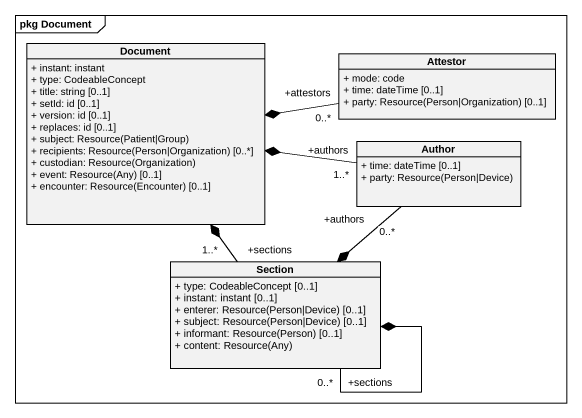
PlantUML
@startuml
mainframe pkg Document
hide circle
hide empty members
skinparam classAttributeIconSize 0
class Document {
  + instant: instant
  + type: CodeableConcept
  + title: string [0..1]
  + setId: id [0..1]
  + version: id [0..1]
  + replaces: id [0..1]
  {field} + subject: Resource(Patient|Group)
  {field} + recipients: Resource(Person|Organization) [0..*]
  {field} + custodian: Resource(Organization)
  {field} + event: Resource(Any) [0..1]
  {field} + encounter: Resource(Encounter) [0..1]
}
class Attestor {
  + mode: code
  + time: dateTime [0..1]
  {field} + party: Resource(Person|Organization) [0..1]
}
class Author {
  + time: dateTime [0..1]
  {field} + party: Resource(Person|Device)
}
class Section {
  + type: CodeableConcept [0..1]
  + instant: instant [0..1]
  {field} + enterer: Resource(Person|Device) [0..1]
  {field} + subject: Resource(Person|Device) [0..1]
  {field} + informant: Resource(Person) [0..1]
  {field} + content: Resource(Any)
}
Attestor "+attestors\n0..*" -left-* Document
Author "+authors\n1..*" -left-* Document
Author "+authors\n0..*" --* Section
Section "+sections\n1..*" -up-* Document
Section "+sections\n0..*" --* Section
@enduml
